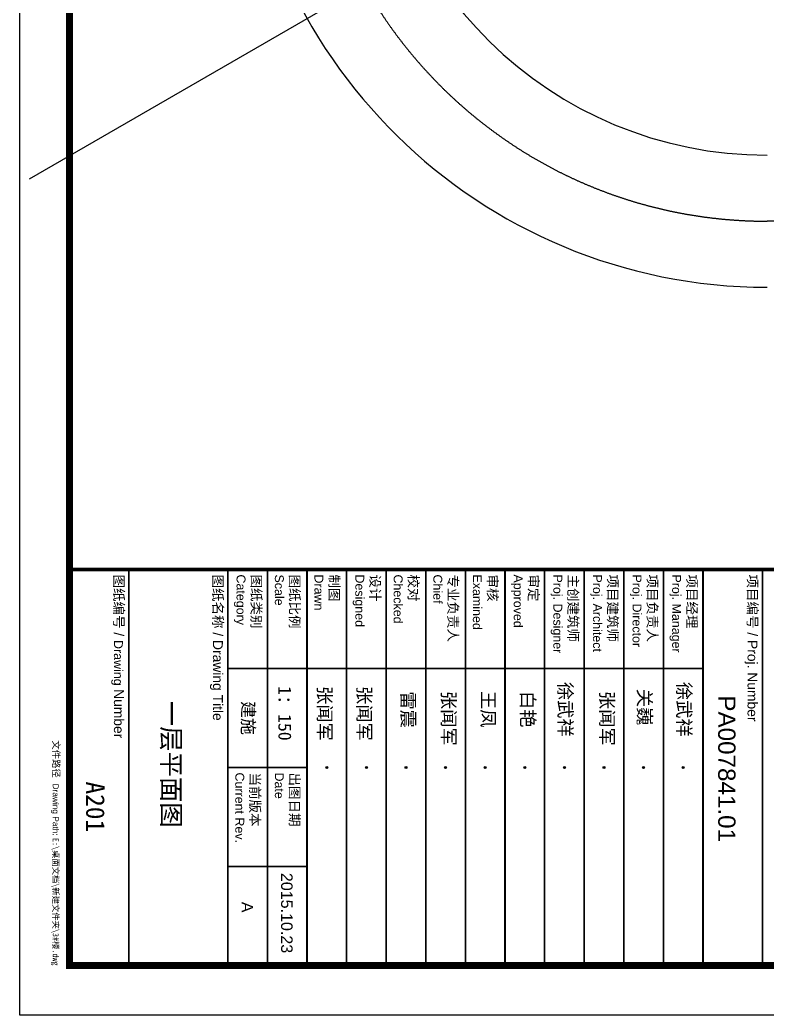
# Model space of a CAD drawing. Extents: x 129492 to 2683129, y 513162 to 1188265.
# Drawn here: x 143209 to 165851, y 513401 to 543554 of the extents above; entities that cross this region are included whole.
import ezdxf

# ---------------------------------------------------------------- set-up
doc = ezdxf.new("R2010")
doc.units = 0
doc.header["$LTSCALE"] = 1000
doc.header["$MEASUREMENT"] = 0
doc.linetypes.add('ACAD_ISO04W100', pattern=[30.5, 24, -3, 0.5, -3])
for name, color, linetype in [('G-0-XREF', 2, 'Continuous'), ('G-ANNO-TEXT', 33, 'Continuous'), ('ROAD', 60, 'Continuous'), ('ROAD-CENT', 60, 'ACAD_ISO04W100'), ('图框CCDI_B0GA1+0.00$0$G-ANNO-TEXT', 33, 'Continuous'), ('图框CCDI_B0GA1+0.00$0$G-BORD', 3, 'Continuous')]:
    doc.layers.add(name, color=color, linetype=linetype)
doc.styles.add('CCDI_T0G_01', font='arial.ttf')
doc.styles.add('CCDI_T_G03', font='simhei.ttf')
doc.styles.add('图框CCDI_B0GA1+0.00$0$CCDI_T_G01', font='arial.ttf')

# ---------------------------------------------------------------- blocks, each defined once
blk = doc.blocks.new('图框CCDI_B0GA1+0.00')
at = {"layer": '图框CCDI_B0GA1+0.00$0$G-BORD'}
for points in [[(79080, 13400, 1), (79120, 13400, 1)], [(79080, 12600, 1), (79120, 12600, 1)], [(79080, 11800, 1), (79120, 11800, 1)], [(79080, 11000, 1), (79120, 11000, 1)], [(79080, 10200, 1), (79120, 10200, 1)], [(79080, 9400, 1), (79120, 9400, 1)], [(79080, 8600, 1), (79120, 8600, 1)], [(79080, 7800, 1), (79120, 7800, 1)], [(79080, 7000, 1), (79120, 7000, 1)], [(79080, 6200, 1), (79120, 6200, 1)]]:
    blk.add_hatch(color=256, dxfattribs=at).paths.add_polyline_path(points)
blk.add_line((75100, 9600), (75100, 11600), dxfattribs=at)
blk.add_lwpolyline([(0, 59400), (84100, 59400), (84100, 0), (0, 0)], close=True, dxfattribs=at)
at = {"layer": '图框CCDI_B0GA1+0.00$0$G-BORD', "const_width": 140}
blk.add_lwpolyline([(3300, 58400), (83100, 58400), (83100, 1000), (3300, 1000)], close=True, dxfattribs=at)
at = {"layer": '图框CCDI_B0GA1+0.00$0$G-BORD'}
for points, const_width in [([(75100, 1000), (75100, 58400)], 70), ([(75100, 15000), (83100, 15000)], 35), ([(75100, 13800), (83100, 13800)], 35), ([(77100, 4200), (77100, 13800)], 35), ([(75100, 13000), (83100, 13000)], 35), ([(75100, 12200), (83100, 12200)], 35), ([(75100, 11400), (83100, 11400)], 35), ([(75100, 10600), (83100, 10600)], 35), ([(75100, 9800), (83100, 9800)], 35), ([(75100, 9000), (83100, 9000)], 35), ([(75100, 8200), (83100, 8200)], 35), ([(75100, 7400), (83100, 7400)], 35), ([(75100, 6600), (83100, 6600)], 35), ([(75100, 5800), (83100, 5800)], 35), ([(79100, 4200), (79100, 5800)], 35), ([(81100, 4200), (81100, 5800)], 35), ([(75100, 5000), (83100, 5000)], 35), ([(75100, 4200), (83100, 4200)], 35), ([(75100, 2200), (83100, 2200)], 35)]:
    blk.add_lwpolyline(points, dxfattribs=dict(at, const_width=const_width))
for centre in [(79100, 13400), (79100, 12600), (79100, 11800), (79100, 11000), (79100, 10200), (79100, 9400), (79100, 8600), (79100, 7800), (79100, 7000), (79100, 6200)]:
    blk.add_circle(centre, 20, dxfattribs=at)
at = {"layer": '图框CCDI_B0GA1+0.00$0$G-ANNO-TEXT', "style": '图框CCDI_B0GA1+0.00$0$CCDI_T_G01'}
for s, height, p in [('徐武祥', 270.6, (77370, 13284)), ('关巍', 270.6, (77509, 12484)), ('张闻军', 270.6, (77552, 11727)), ('徐武祥', 270.6, (77370, 10884)), ('白艳', 270.6, (77552, 10127)), ('王凤', 270.6, (77552, 9327)), ('张闻军', 270.6, (77552, 8527)), ('雷震', 270.6, (77561, 7710)), ('2015.10.23', 232, (81228, 5277)), ('A', 232, (81812, 4477))]:
    blk.add_text(s, height=height, dxfattribs=at).set_placement(p)
for s, insert, char_height, width, attachment_point in [('{\\fSimSun|b0|i0|c134|p54;项目编号} / Proj. Number', (75200, 14900), 200, 7900, 1), ('PA007841.01', (79123, 14279), 350, 8000, 5), ('{\\fSimSun|b0|i0|c134|p2;建施}', (78100, 4600), 250, 2000, 5), ('{\\fSimSun|b0|i0|c134|p54;图纸名称} / Drawing Title', (75200, 4100), 200, 6902.13, 1), ('{\\fSimSun|b0|i0|c134|p6;图纸编号} / {\\H0.9x;Drawing }Number', (75200, 2100), 200, 6902.13, 1), ('{\\fSimSun|b0|i0|c134|p6;\\H0.9x;文件路径}  {\\H0.8x;Drawing Path: \\fSimHei|b0|i0|c134|p2;E:\\\\桌面文档\\\\新建文件夹\\\\3#楼.dwg}', (83100, 800), 150, 39400, 3)]:
    blk.add_mtext(s, dxfattribs=dict(at, insert=insert, char_height=char_height, width=width, attachment_point=attachment_point))
at = {"layer": '图框CCDI_B0GA1+0.00$0$G-ANNO-TEXT', "char_height": 200, "width": 1900, "attachment_point": 4, "line_spacing_factor": 0.96, "style": '图框CCDI_B0GA1+0.00$0$CCDI_T_G01'}
for s, insert in [('{\\fSimSun|b0|i0|c134|p54;项目经理\\P\\fArial|b0|i0|c0|p39;\\H0.9x;Proj. Manager}', (75200, 13400)), ('{\\fSimSun|b0|i0|c134|p54;项目负责人\\P\\fArial|b0|i0|c0|p39;\\H0.9x;Proj. Director}', (75200, 12600)), ('{\\fSimSun|b0|i0|c134|p54;项目建筑师\\P\\fArial|b0|i0|c0|p39;\\H0.9x;Proj. Architect}', (75200, 11800)), ('{\\fSimSun|b0|i0|c134|p54;主创建筑师\\P\\fArial|b0|i0|c0|p39;\\H0.9x;Proj. Designer}', (75200, 11000)), ('{\\fSimSun|b0|i0|c134|p54;审定\\P\\fArial|b0|i0|c0|p39;\\H0.9x;Approved}', (75200, 10200)), ('{\\fSimSun|b0|i0|c134|p54;审核\\P\\fArial|b0|i0|c0|p39;\\H0.9x;Examined}', (75200, 9400)), ('{\\fSimSun|b0|i0|c134|p54;专业负责人\\P\\fArial|b0|i0|c0|p39;\\H0.9x;Chief}', (75200, 8600)), ('{\\fSimSun|b0|i0|c134|p54;校对\\P\\fArial|b0|i0|c0|p39;\\H0.9x;Checked}', (75200, 7800)), ('{\\fSimSun|b0|i0|c134|p54;设计\\P\\fArial|b0|i0|c0|p39;\\H0.9x;Designed}', (75200, 7000)), ('{\\fSimSun|b0|i0|c134|p54;制图\\P\\fArial|b0|i0|c0|p39;\\H0.9x;Drawn}', (75200, 6200)), ('{\\fSimSun|b0|i0|c134|p54;图纸比例\\P\\fArial|b0|i0|c0|p39;\\H0.9x;Scale}', (75200, 5400)), ('{\\fSimSun|b0|i0|c134|p54;出图日期\\P\\fArial|b0|i0|c0|p39;\\H0.9x;Date}', (79200, 5400)), ('{\\fSimSun|b0|i0|c134|p6;图纸类别\\P\\fArial|b0|i0|c0|p34;\\H0.9x;Category}', (75200, 4600)), ('{\\fSimSun|b0|i0|c134|p6;当前版本\\P\\fArial|b0|i0|c0|p34;\\H0.9x;Current Rev.}', (79200, 4600))]:
    blk.add_mtext(s, dxfattribs=dict(at, insert=insert))
blk = doc.blocks.new('A$C5E5D5757')
at = {"layer": 'ROAD', "color": 8}
for radius in [12, 16]:
    blk.add_arc((-9.695, 5.563), radius, 190.5414, 279.5903, dxfattribs=at)
at = {"layer": 'ROAD-CENT', "color": 8, "linetype": 'ACAD_ISO04W100', "ltscale": 0.25}
blk.add_lwpolyline([(38.864, -0.431), (-7.363, -8.242, -0.40936), (-23.459, 3.001, 0.069498), (-37.148, 43.931, 0.059721)], format="xyb", dxfattribs=at)
blk = doc.blocks.new('fewwwww')
at = {"layer": 'G-ANNO-TEXT', "color": 7}
for s, height, style, p in [('1', 394, 'CCDI_T_G03', (1534, -530)), ('张闻军', 405.9, 'CCDI_T0G_01', (2734, -530)), ('张闻军', 405.9, 'CCDI_T0G_01', (3934, -530)), ('：', 394, 'CCDI_T_G03', (1534, -813)), ('150', 394.3, 'CCDI_T_G03', (1534, -1380))]:
    blk.add_text(s, height=height, rotation=270, dxfattribs=dict(at, style=style)).set_placement(p)

msp = doc.modelspace()

# ---------------------------------------------------------------- linework, layer by layer
at = {"layer": 'Defpoints', "ltscale": 5}
msp.add_line((154785, 545255), (143494, 538726), dxfattribs=at)

# ---------------------------------------------------------------- block references
at = {"layer": 'G-0-XREF', "ltscale": 5}
for name, p, xscale, yscale, zscale, rotation in [('图框CCDI_B0GA1+0.00', (143209, 639551), 1.5, 1.5, 1.5, 270), ('A$C5E5D5757', (174485, 544355), 999.9999999999999, 999.9999999999999, 999.9999999999999, 350.409659570022)]:
    msp.add_blockref(name, p, dxfattribs=dict(at, xscale=xscale, yscale=yscale, zscale=zscale, rotation=rotation))
at = {"layer": 'G-0-XREF'}
msp.add_blockref('fewwwww', (149509, 523901), dxfattribs=at)

# ---------------------------------------------------------------- texts
at = {"layer": 'G-ANNO-TEXT', "color": 7, "style": 'CCDI_T_G03'}
for s, p in [('一层平面图', (147514, 522923)), ('A201', (145217, 520478))]:
    msp.add_text(s, height=563.3, rotation=270, dxfattribs=at).set_placement(p)

doc.saveas('drawing.dxf')
